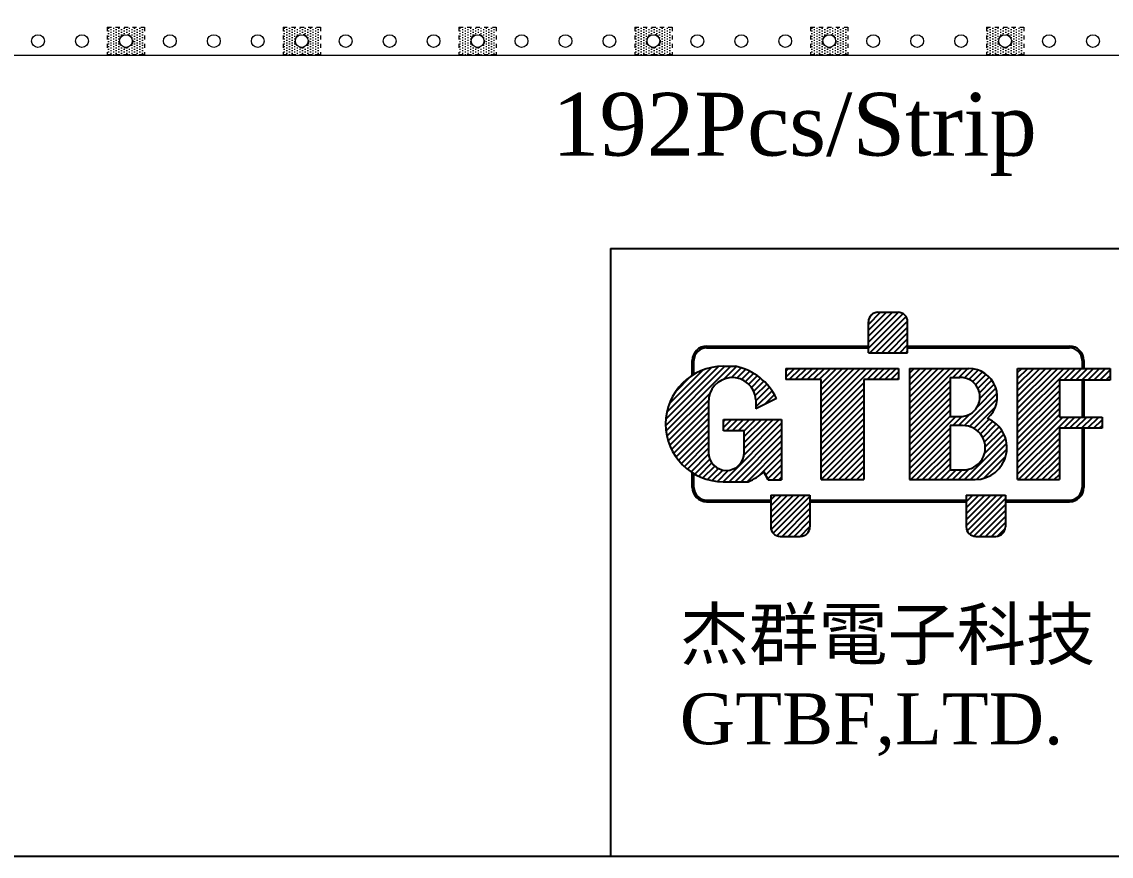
# Model space of a CAD drawing. Header units: inches. Extents: x -1651 to 1053, y -382 to 593.
# Drawn here: x -1619.97 to -1593.94, y 455.38 to 475.31 of the extents above; entities that cross this region are included whole.
import ezdxf

# ---------------------------------------------------------------- set-up
doc = ezdxf.new("R2010")
doc.units = ezdxf.units.IN
doc.header["$LTSCALE"] = 0.1
doc.header["$MEASUREMENT"] = 0
doc.linetypes.add('ACANSTGL', pattern=[0.11811, 0.07874, -0.03937])
doc.linetypes.add('HIDDEN', pattern=[0.375, 0.25, -0.125])
doc.layers.add('1', color=7, linetype='Continuous')
doc.layers.add('LINE', color=7, linetype='Continuous')
doc.layers.add('1D', color=4, linetype='Continuous', lineweight=9)
doc.layers.add('P-L', color=7, linetype='HIDDEN', lineweight=13)
doc.styles.add('ROMANS2', font='romantic.ttf')

msp = doc.modelspace()

# ---------------------------------------------------------------- hatches: boundary and pattern name
at = {"layer": '1D'}
h = msp.add_hatch(dxfattribs=at)
h.set_pattern_fill('DOTS', color=0, angle=90, style=0)
h.set_pattern_definition([(90, (-3697.02106, 800.152306), (-0.0625, 0.03125), [0, -0.0625])])
h.paths.add_polyline_path([(-1617.92305, 475.18222), (-1617.92305, 474.52722), (-1617.03305, 474.52722), (-1617.03305, 475.18222)])
edge = h.paths.add_edge_path(flags=16)
edge.add_arc((-1617.47805, 474.84722), 0.1624, 0, 360)
h = msp.add_hatch(dxfattribs=at)
h.set_pattern_fill('DOTS', color=0, angle=90, style=0)
h.set_pattern_definition([(90, (-3692.82106, 800.152306), (-0.0625, 0.03125), [0, -0.0625])])
h.paths.add_polyline_path([(-1613.72305, 475.18222), (-1613.72305, 474.52722), (-1612.83305, 474.52722), (-1612.83305, 475.18222)])
edge = h.paths.add_edge_path(flags=16)
edge.add_arc((-1613.27805, 474.84722), 0.1624, 0, 360)
h = msp.add_hatch(dxfattribs=at)
h.set_pattern_fill('DOTS', color=0, angle=90, style=0)
h.set_pattern_definition([(90, (-3688.62106, 800.152306), (-0.0625, 0.03125), [0, -0.0625])])
h.paths.add_polyline_path([(-1609.52305, 475.18222), (-1609.52305, 474.52722), (-1608.63305, 474.52722), (-1608.63305, 475.18222)])
edge = h.paths.add_edge_path(flags=16)
edge.add_arc((-1609.07805, 474.84722), 0.1624, 0, 360)
h = msp.add_hatch(dxfattribs=at)
h.set_pattern_fill('DOTS', color=0, angle=90, style=0)
h.set_pattern_definition([(90, (-3684.42106, 800.152306), (-0.0625, 0.03125), [0, -0.0625])])
h.paths.add_polyline_path([(-1605.32305, 475.18222), (-1605.32305, 474.52722), (-1604.43305, 474.52722), (-1604.43305, 475.18222)])
edge = h.paths.add_edge_path(flags=16)
edge.add_arc((-1604.87805, 474.84722), 0.1624, 0, 360)
h = msp.add_hatch(dxfattribs=at)
h.set_pattern_fill('DOTS', color=0, angle=90, style=0)
h.set_pattern_definition([(90, (-3680.22106, 800.152306), (-0.0625, 0.03125), [0, -0.0625])])
h.paths.add_polyline_path([(-1601.12305, 475.18222), (-1601.12305, 474.52722), (-1600.23305, 474.52722), (-1600.23305, 475.18222)])
edge = h.paths.add_edge_path(flags=16)
edge.add_arc((-1600.67805, 474.84722), 0.1624, 0, 360)
h = msp.add_hatch(dxfattribs=at)
h.set_pattern_fill('DOTS', color=0, angle=90, style=0)
h.set_pattern_definition([(90, (-3676.02106, 800.152306), (-0.0625, 0.03125), [0, -0.0625])])
h.paths.add_polyline_path([(-1596.92305, 475.18222), (-1596.92305, 474.52722), (-1596.03305, 474.52722), (-1596.03305, 475.18222)])
edge = h.paths.add_edge_path(flags=16)
edge.add_arc((-1596.47805, 474.84722), 0.1624, 0, 360)
at = {"layer": 'LINE'}
h = msp.add_hatch(dxfattribs=at)
h.set_pattern_fill('ANSI31', color=256, scale=0.8084, style=0)
h.set_pattern_definition([(45, (-1260.27938, 449.27828), (-0.07145313, 0.07145313), [])])
h.paths.add_polyline_path([(-1599.85174, 464.37512), (-1599.85174, 466.76214), (-1599.02203, 466.76214), (-1599.02203, 467.0302), (-1601.7154, 467.0302), (-1601.7154, 466.76214), (-1600.87293, 466.76214), (-1600.87293, 464.37512)])
h.paths.add_polyline_path([(-1597.34598, 467.0302), (-1598.76251, 467.0302), (-1598.76251, 464.37512), (-1597.19221, 464.37512, 0.81717532), (-1596.89568, 465.83385, 0.69209616)])
h.paths.add_polyline_path([(-1597.79239, 464.60489), (-1597.79239, 465.66436), (-1597.49651, 465.66436, -1.03181965), (-1597.49651, 464.60489)], flags=16)
h.paths.add_polyline_path([(-1597.79239, 465.88137), (-1597.79239, 466.81319), (-1597.55797, 466.81319, -1.03110561), (-1597.55797, 465.88137)], flags=0)
h.paths.add_polyline_path([(-1597.17844, 463.01859), (-1596.69907, 463.01859, 0.41421356), (-1596.47025, 463.24741), (-1596.47025, 463.84444), (-1596.47025, 464.00347), (-1597.40726, 464.00347), (-1597.40726, 463.84444), (-1597.40726, 463.24741, 0.41421356)])
h.paths.add_polyline_path([(-1601.84763, 463.01859), (-1601.36826, 463.01859, 0.41421356), (-1601.13944, 463.24741), (-1601.13944, 463.84444), (-1601.13944, 464.00347), (-1602.07645, 464.00347), (-1602.07645, 463.84444), (-1602.07645, 463.24741, 0.41421356)])
h.paths.add_polyline_path([(-1599.74186, 467.56073), (-1599.74186, 467.40191), (-1598.80484, 467.40191), (-1598.80484, 467.56073), (-1598.80484, 468.14187, 0.41421356), (-1599.03366, 468.37069), (-1599.51304, 468.37069, 0.41421356), (-1599.74186, 468.14187)])
h.paths.add_polyline_path([(-1603.20859, 464.32443), (-1602.61576, 464.32443, 0.07474252), (-1602.23667, 464.55911), (-1602.13455, 464.36764), (-1601.81543, 464.36764), (-1601.81543, 465.81006), (-1603.20679, 465.81006), (-1603.20679, 465.542), (-1602.70897, 465.542), (-1602.70897, 465.01957, -1), (-1603.55974, 465.01957), (-1603.55974, 466.20882, -1), (-1602.42814, 466.27963), (-1602.42814, 466.06674), (-1601.93804, 466.31414, 0.23262903), (-1602.91673, 467.08089), (-1603.20859, 467.08089, 0.14312901), (-1603.95048, 466.86303, 0.54684943), (-1603.95048, 464.54229, 0.14312901)])
h.paths.add_polyline_path([(-1594.03523, 467.0302), (-1594.59622, 467.0302), (-1596.17718, 467.0302), (-1596.17718, 464.37512), (-1595.18153, 464.37512), (-1595.18153, 465.60054), (-1594.59622, 465.60054), (-1594.16035, 465.60054), (-1594.16035, 465.8686), (-1594.59622, 465.8686), (-1595.18153, 465.8686), (-1595.18153, 466.74937), (-1594.59622, 466.74937), (-1593.96888, 466.74937), (-1593.96888, 467.0302)])

# ---------------------------------------------------------------- linework, layer by layer
at = {"lineweight": 9}
msp.add_line((-1627.52465, 474.50722), (-1578.03145, 474.50722), dxfattribs=at)
at = {"layer": '1', "lineweight": 9}
for centre in [(-1619.57805, 474.84722), (-1618.52805, 474.84722), (-1617.47805, 474.84722), (-1616.42805, 474.84722), (-1615.37805, 474.84722), (-1614.32805, 474.84722), (-1613.27805, 474.84722), (-1612.22805, 474.84722), (-1611.17805, 474.84722), (-1610.12805, 474.84722), (-1609.07805, 474.84722), (-1608.02805, 474.84722), (-1606.97805, 474.84722), (-1605.92805, 474.84722), (-1604.87805, 474.84722), (-1603.82805, 474.84722), (-1602.77805, 474.84722), (-1601.72805, 474.84722), (-1600.67805, 474.84722), (-1599.62805, 474.84722), (-1598.57805, 474.84722), (-1597.52805, 474.84722), (-1596.47805, 474.84722), (-1595.42805, 474.84722), (-1594.37805, 474.84722)]:
    msp.add_circle(centre, 0.1524, dxfattribs=at)
at = {"layer": '1D', "linetype": 'ACANSTGL', "ltscale": 10}
for p, q in [((-1617.92305, 475.18222), (-1617.03305, 475.18222)), ((-1617.92305, 475.18222), (-1617.92305, 474.52722)), ((-1617.03305, 475.18222), (-1617.03305, 474.52722)), ((-1613.72305, 475.18222), (-1612.83305, 475.18222)), ((-1613.72305, 475.18222), (-1613.72305, 474.52722)), ((-1612.83305, 475.18222), (-1612.83305, 474.52722)), ((-1609.52305, 475.18222), (-1608.63305, 475.18222)), ((-1609.52305, 475.18222), (-1609.52305, 474.52722)), ((-1608.63305, 475.18222), (-1608.63305, 474.52722)), ((-1605.32305, 475.18222), (-1604.43305, 475.18222)), ((-1605.32305, 475.18222), (-1605.32305, 474.52722)), ((-1604.43305, 475.18222), (-1604.43305, 474.52722)), ((-1601.12305, 475.18222), (-1600.23305, 475.18222)), ((-1601.12305, 475.18222), (-1601.12305, 474.52722)), ((-1600.23305, 475.18222), (-1600.23305, 474.52722)), ((-1596.92305, 475.18222), (-1596.03305, 475.18222)), ((-1596.92305, 475.18222), (-1596.92305, 474.52722)), ((-1596.03305, 475.18222), (-1596.03305, 474.52722)), ((-1617.92305, 474.52722), (-1617.03305, 474.52722)), ((-1613.72305, 474.52722), (-1612.83305, 474.52722)), ((-1609.52305, 474.52722), (-1608.63305, 474.52722)), ((-1605.32305, 474.52722), (-1604.43305, 474.52722)), ((-1601.12305, 474.52722), (-1600.23305, 474.52722)), ((-1596.92305, 474.52722), (-1596.03305, 474.52722))]:
    msp.add_line(p, q, dxfattribs=at)
at = {"layer": 'LINE'}
for p, q in [((-1605.89914, 469.89513), (-1552.7445, 469.89513)), ((-1599.51304, 468.37069), (-1599.03366, 468.37069)), ((-1599.74186, 467.40191), (-1599.74186, 468.14187)), ((-1598.80484, 467.40191), (-1598.80484, 468.14187)), ((-1603.60725, 467.56073), (-1599.74186, 467.56073)), ((-1603.60725, 467.51926), (-1599.74186, 467.51926)), ((-1599.74186, 467.40191), (-1598.80484, 467.40191)), ((-1598.80484, 467.56073), (-1594.93945, 467.56073)), ((-1598.80484, 467.51926), (-1594.93945, 467.51926)), ((-1603.95048, 466.86303), (-1603.95048, 467.21625)), ((-1603.90901, 466.88858), (-1603.90901, 467.21625)), ((-1594.63769, 467.21625), (-1594.63769, 467.0302)), ((-1594.59622, 467.21625), (-1594.59622, 467.0302)), ((-1603.20859, 467.08089), (-1602.91673, 467.08089)), ((-1601.7154, 467.0302), (-1601.7154, 466.76214)), ((-1601.7154, 467.0302), (-1599.02203, 467.0302)), ((-1599.02203, 467.0302), (-1599.02203, 466.76214)), ((-1598.76251, 467.0302), (-1598.76251, 464.37512)), ((-1598.76251, 467.0302), (-1597.34598, 467.0302)), ((-1596.17718, 467.0302), (-1593.96888, 467.0302)), ((-1596.17718, 467.0302), (-1593.96888, 467.0302)), ((-1596.17718, 464.37512), (-1596.17718, 467.0302)), ((-1594.03523, 467.0302), (-1593.96888, 467.0302)), ((-1593.96888, 467.0302), (-1593.96888, 466.74937)), ((-1600.87293, 466.76214), (-1601.7154, 466.76214)), ((-1600.87293, 464.37512), (-1600.87293, 466.76214)), ((-1599.85174, 466.76214), (-1599.85174, 464.37512)), ((-1599.02203, 466.76214), (-1599.85174, 466.76214)), ((-1597.79239, 466.81319), (-1597.79239, 465.88137)), ((-1597.79239, 466.81319), (-1597.55797, 466.81319)), ((-1595.18153, 466.74937), (-1595.18153, 465.8686)), ((-1593.96888, 466.74937), (-1595.18153, 466.74937)), ((-1594.63769, 466.74937), (-1594.63769, 465.8686)), ((-1594.59622, 466.74937), (-1594.59622, 465.8686)), ((-1603.55974, 466.20882), (-1603.55974, 465.01957)), ((-1601.93804, 466.31414), (-1602.42814, 466.06674)), ((-1602.42814, 466.27963), (-1602.42814, 466.06674)), ((-1597.79239, 465.88137), (-1597.55797, 465.88137)), ((-1595.18153, 465.8686), (-1594.16035, 465.8686)), ((-1594.16035, 465.8686), (-1594.16035, 465.60054)), ((-1603.20679, 465.81006), (-1601.81543, 465.81006)), ((-1603.20679, 465.542), (-1603.20679, 465.81006)), ((-1601.81543, 465.81006), (-1601.81543, 464.36764)), ((-1597.79239, 465.66436), (-1597.79239, 464.60489)), ((-1597.49651, 465.66436), (-1597.79239, 465.66436)), ((-1594.16035, 465.60054), (-1595.18153, 465.60054)), ((-1595.18153, 465.60054), (-1595.18153, 464.37512)), ((-1594.63769, 465.60054), (-1594.63769, 464.18642)), ((-1594.59622, 465.60054), (-1594.59622, 464.18642)), ((-1602.70897, 465.542), (-1603.20679, 465.542)), ((-1602.70897, 465.01957), (-1602.70897, 465.542)), ((-1603.95048, 464.18642), (-1603.95048, 464.54229)), ((-1603.90901, 464.18642), (-1603.90901, 464.51673)), ((-1602.13455, 464.36764), (-1602.23667, 464.55911)), ((-1602.23667, 464.55911), (-1602.13455, 464.36764)), ((-1597.79239, 464.60489), (-1597.49651, 464.60489)), ((-1603.20859, 464.32443), (-1602.61576, 464.32443)), ((-1602.13455, 464.36764), (-1601.81543, 464.36764)), ((-1600.87293, 464.37512), (-1599.85174, 464.37512)), ((-1598.76251, 464.37512), (-1597.19221, 464.37512)), ((-1596.17718, 464.37512), (-1595.18153, 464.37512)), ((-1602.07645, 464.00347), (-1602.07645, 463.24741)), ((-1602.07645, 464.00347), (-1601.13944, 464.00347)), ((-1601.13944, 464.00347), (-1601.13944, 463.24741)), ((-1597.40726, 464.00347), (-1597.40726, 463.24741)), ((-1597.40726, 464.00347), (-1596.47025, 464.00347)), ((-1596.47025, 464.00347), (-1596.47025, 463.24741)), ((-1603.60725, 463.88591), (-1602.07645, 463.88591)), ((-1603.60725, 463.84444), (-1602.07645, 463.84444)), ((-1601.13944, 463.88591), (-1597.40726, 463.88591)), ((-1601.13944, 463.84444), (-1597.40726, 463.84444)), ((-1596.47025, 463.88591), (-1594.93945, 463.88591)), ((-1596.47025, 463.84444), (-1594.93945, 463.84444)), ((-1601.84763, 463.01859), (-1601.36826, 463.01859)), ((-1597.17844, 463.01859), (-1596.69907, 463.01859)), ((-1605.89914, 455.38031), (-1552.7445, 455.38031))]:
    msp.add_line(p, q, dxfattribs=at)
at = {"layer": 'LINE', "color": 0}
msp.add_line((-1605.89914, 469.89513), (-1605.89914, 455.38031), dxfattribs=at)
at = {"layer": 'LINE'}
msp.add_lwpolyline([(-1650.6645, 593.26031), (-1650.6645, 455.38031), (-1552.7445, 455.38031), (-1552.7445, 593.26031)], close=True, dxfattribs=at)
for centre, radius, start, end in [((-1599.51304, 468.14187), 0.22882, 90, 180), ((-1599.03366, 468.14187), 0.22882, 0, 90), ((-1603.60725, 467.2175), 0.34323, 90, 180), ((-1603.60725, 467.2175), 0.30176, 90, 180), ((-1594.93945, 467.2175), 0.34323, 0, 90), ((-1594.93945, 467.2175), 0.30176, 0, 90), ((-1603.20679, 465.70266), 1.37823, 90.074494, 269.925506), ((-1603.20679, 465.70266), 1.40842, 25.731959, 78.114944), ((-1597.34598, 466.34728), 0.68292, 311.252161, 90), ((-1602.99394, 466.24422), 0.5669, 3.58056, 183.58056), ((-1597.5437, 466.34728), 0.46613, 268.245211, 91.754789), ((-1597.19221, 465.13463), 0.7595, 270, 67.019384), ((-1597.47991, 465.13463), 0.53, 268.205566, 91.794434), ((-1603.13435, 465.01957), 0.42538, 180, 0), ((-1603.20679, 465.70266), 1.49961, 293.211495, 310.309427), ((-1603.60725, 464.18767), 0.34323, 180, 270), ((-1603.60725, 464.18767), 0.30176, 180, 270), ((-1594.93945, 464.18767), 0.34323, 270, 0), ((-1594.93945, 464.18767), 0.30176, 270, 0), ((-1601.84763, 463.24741), 0.22882, 180, 270), ((-1601.36826, 463.24741), 0.22882, 270, 0), ((-1597.17844, 463.24741), 0.22882, 180, 270), ((-1596.69907, 463.24741), 0.22882, 270, 0)]:
    msp.add_arc(centre, radius, start, end, dxfattribs=at)
at = {"layer": 'P-L', "color": 4, "ltscale": 4}
for centre in [(-1617.47805, 474.84722), (-1613.27805, 474.84722), (-1609.07805, 474.84722), (-1604.87805, 474.84722), (-1600.67805, 474.84722), (-1596.47805, 474.84722)]:
    msp.add_circle(centre, 0.1624, dxfattribs=at)

# ---------------------------------------------------------------- texts
at = {"insert": (-1607.299, 473.61172), "char_height": 1.5, "attachment_point": 1}
msp.add_mtext_dynamic_manual_height_columns('{\\fRomantic|b0|i0|c2|p2;192Pcs/Strip}', width=11.9198186, gutter_width=1, heights=[0], dxfattribs=at)
at = {"layer": 'LINE', "insert": (-1604.24625, 461.28989), "char_height": 1.2125998, "width": 148.6341314, "attachment_point": 1, "style": 'ROMANS2'}
msp.add_mtext('{\\fPMingLiU|b0|i0|c136|p18;杰群電子科技}\\PGTBF,LTD.', dxfattribs=at)

doc.saveas('drawing.dxf')
